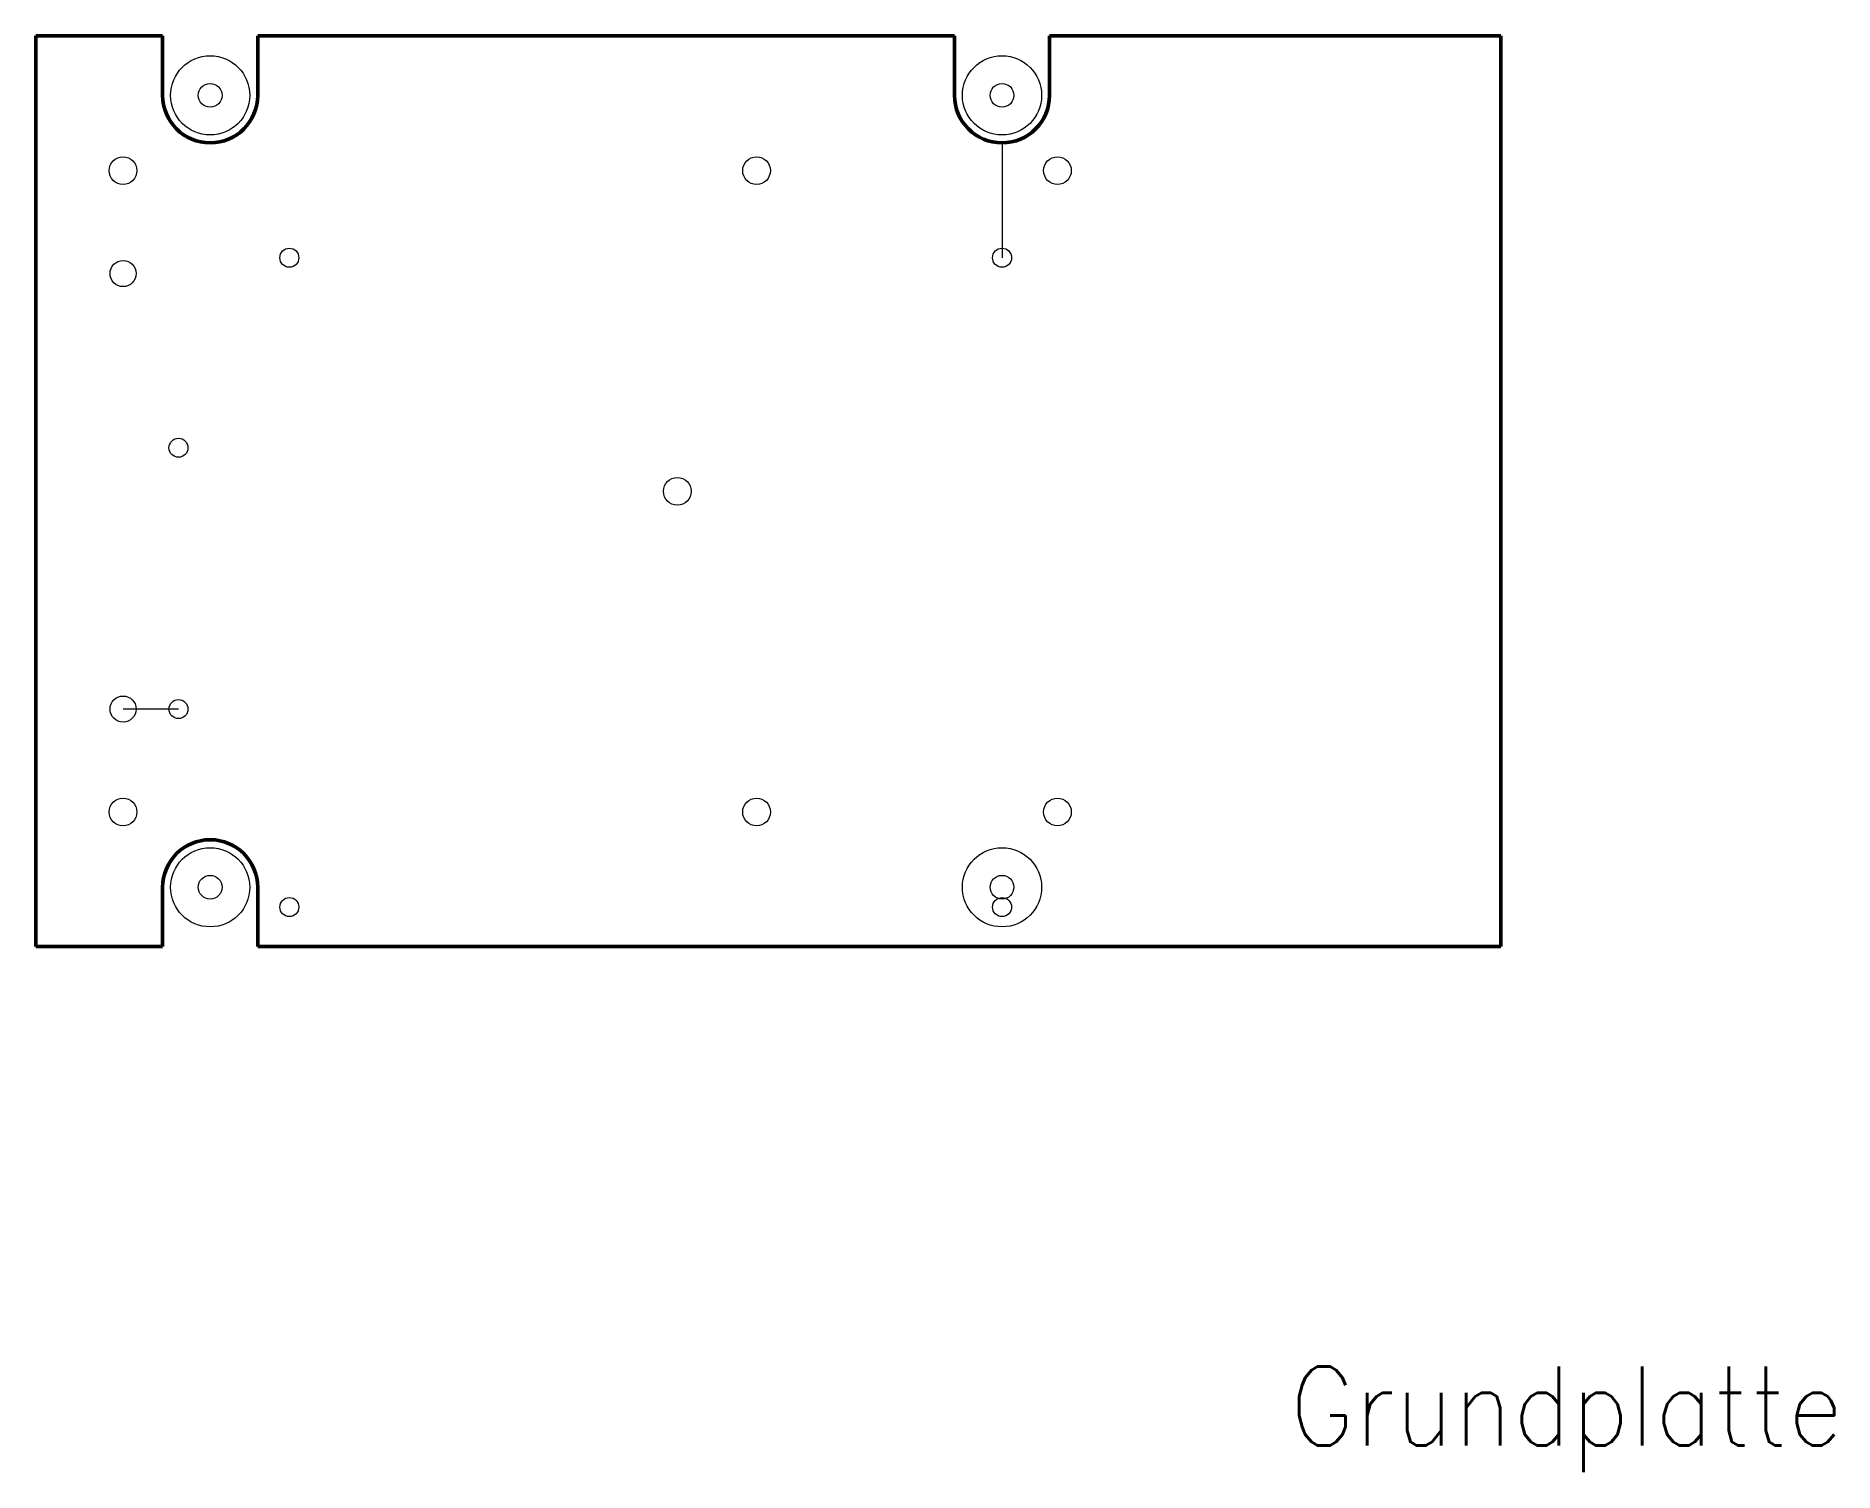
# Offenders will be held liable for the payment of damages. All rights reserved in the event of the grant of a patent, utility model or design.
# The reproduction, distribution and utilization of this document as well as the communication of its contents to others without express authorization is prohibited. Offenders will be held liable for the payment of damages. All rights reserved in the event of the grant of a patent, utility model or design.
# Model space of a CAD drawing. Header units: millimetres. Extents: x 50 to 277, y -390 to -16.
# Drawn here: x 50 to 277.1, y -197.3 to -16 of the extents above; entities outside this region: 4.
import ezdxf

# ---------------------------------------------------------------- set-up
doc = ezdxf.new("R2010")
doc.units = ezdxf.units.MM
doc.layers.get('0').update_dxf_attribs({"lineweight": 50, "true_color": 0xffffff})
for name, color, linetype, lineweight, true_color in [('AbdeckungStütze', 2, 'Continuous', 13, 0xffff00), ('Bemassung', 6, 'Continuous', 13, 0xff00ff), ('Bohrung', 178, 'Continuous', 13, 0x000000)]:
    doc.layers.add(name, color=color, linetype=linetype, lineweight=lineweight, true_color=true_color)
doc.styles.add('textstyle156', font='')
doc.styles.get('textstyle156').set_extended_font_data('freiwerk')

msp = doc.modelspace()

# ---------------------------------------------------------------- linework, layer by layer
for p, q in [((50, -16), (50, -131)), ((50, -16), (66, -16)), ((66, -23.5), (66, -16)), ((78, -23.5), (78, -16)), ((78, -16), (166, -16)), ((166, -23.5), (166, -16)), ((178, -23.5), (178, -16)), ((178, -16), (235, -16)), ((235, -131), (235, -16)), ((66, -123.5), (66, -131)), ((78, -123.5), (78, -131)), ((50, -131), (66, -131)), ((78, -131), (235, -131)), ((50, -388), (235, -388)), ((50, -390), (50, -388)), ((235, -388), (235, -390)), ((235, -390), (50, -390))]:
    msp.add_line(p, q)
for centre, start, end in [((72, -23.5), 180, 0), ((172, -23.5), 180, 0), ((72, -123.5), 0, 180)]:
    msp.add_arc(centre, 6, start, end)
at = {"layer": 'AbdeckungStütze'}
for centre, radius in [((72, -23.5), 5), ((172, -23.5), 5), ((72, -23.5), 1.5), ((172, -23.5), 1.5), ((72, -123.5), 5), ((172, -123.5), 5), ((72, -123.5), 1.5), ((172, -123.5), 1.5)]:
    msp.add_circle(centre, radius, dxfattribs=at)
at = {"layer": 'Bemassung'}
for p, q in [((172, -29.5), (172, -44)), ((68, -101), (61, -101))]:
    msp.add_line(p, q, dxfattribs=at)
at = {"layer": 'Bohrung'}
for centre, radius in [((61, -33), 1.75), ((141, -33), 1.75), ((179, -33), 1.75), ((82, -44), 1.2), ((172, -44), 1.2), ((61, -46), 1.65), ((68, -68), 1.2), ((131, -73.5), 1.75), ((61, -101), 1.65), ((68, -101), 1.2), ((61, -114), 1.75), ((141, -114), 1.75), ((179, -114), 1.75), ((82, -126), 1.2), ((172, -126), 1.2)]:
    msp.add_circle(centre, radius, dxfattribs=at)

# ---------------------------------------------------------------- texts
at = {"insert": (243.29, -190.68), "char_height": 10, "attachment_point": 5, "style": 'textstyle156'}
msp.add_mtext('\\FStandard|c0;\\c0;Grundplatte', dxfattribs=at)

doc.saveas('drawing.dxf')
